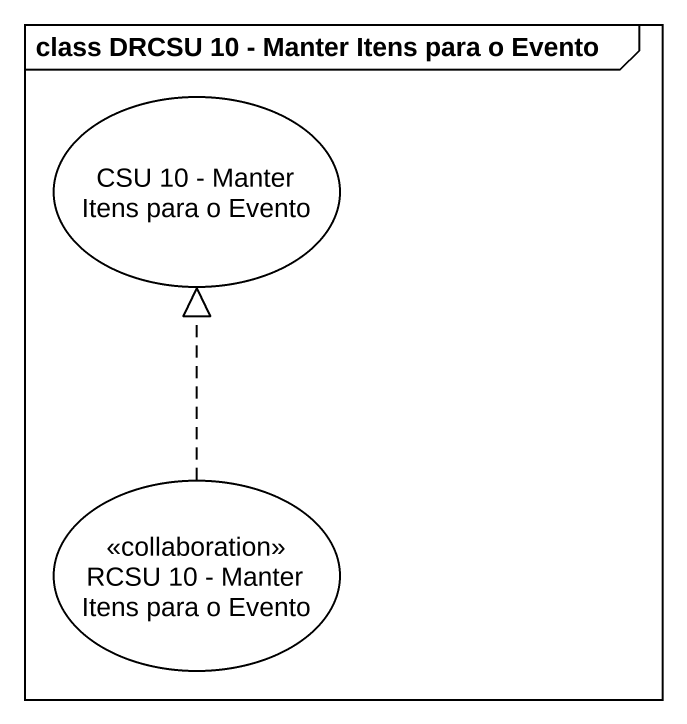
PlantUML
@startuml
mainframe class DRCSU 10 - Manter Itens para o Evento
usecase "CSU 10 - Manter Itens para o Evento" as CSU_10_Manter_Itens_para_o
usecase "RCSU 10 - Manter Itens para o Evento" as RCSU_10_Manter_Itens_para_o <<collaboration>>
RCSU_10_Manter_Itens_para_o .up.|> CSU_10_Manter_Itens_para_o
@enduml
